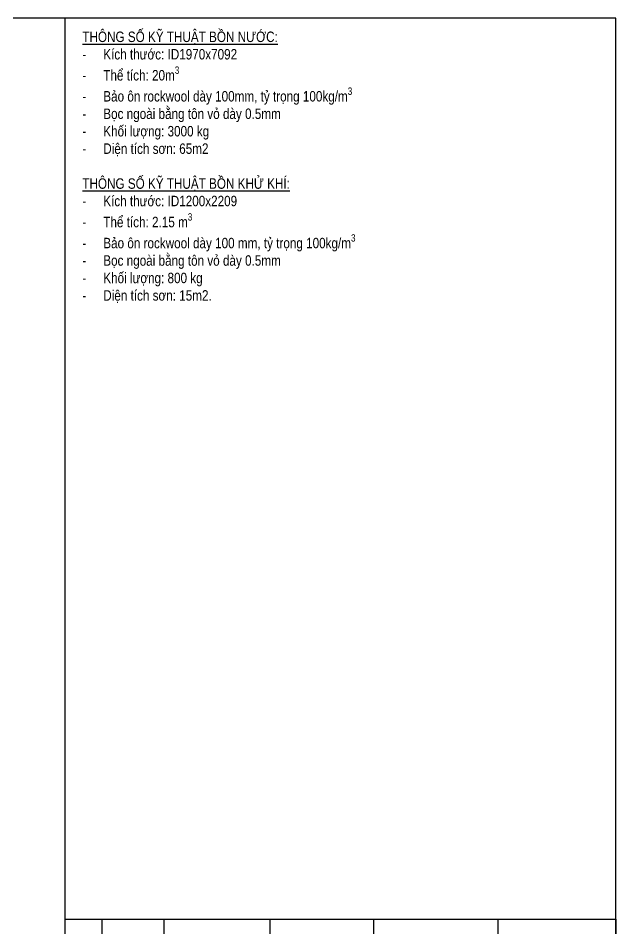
# Model space of a CAD drawing. Header units: millimetres. Extents: x -46397 to 283259, y -8690 to 23983.
# Drawn here: x -31758 to -27191, y 387 to 7344 of the extents above; entities that cross this region are included whole.
import ezdxf

# ---------------------------------------------------------------- set-up
doc = ezdxf.new("R2010")
doc.units = ezdxf.units.MM
doc.layers.add('Dtext', color=255, linetype='Continuous', lineweight=20)
doc.styles.add('Chu va so', font='arial.ttf')
doc.styles.add('GHI CHÚ 2', font='arial.ttf', dxfattribs={"width": 0.8, "height": 1})
doc.styles.add('TCVN', font='arial.ttf')

# ---------------------------------------------------------------- blocks, each defined once
blk = doc.blocks.new('*U1811')
at = {"lineweight": 25}
for p, q in [((14669.4, 4864.1, 0), (14669.4, 3319.9, 0.1)), ((15189.7, 4864.1, 0), (15189.7, 3319.9, 0.2)), ((16081.2, 4864.1, 0), (16081.2, 3319.9, 0.2)), ((16955.2, 4864.1, 0), (16955.2, 3319.9, 0.2)), ((17999.8, 4864.1, 0), (17999.8, 3319.9, 0.2))]:
    blk.add_line(p, q, dxfattribs=at)
for points in [[(0, 0), (18993, 0), (18993, 12441.4), (0, 12441.4)], [(0, 0), (14360.6, 0), (14360.6, 12441.4), (0, 12441.4)], [(14360.6, 4864.1), (18993, 4864.1), (18993, 0), (14360.6, 0)], [(14360.6, 4864.1), (18993, 4864.1), (18993, 4555.2), (14360.6, 4555.2)]]:
    blk.add_lwpolyline(points, close=True, dxfattribs=at)
at = {"layer": 'Dtext', "ltscale": 0.1}
for tag, p, height, style in [('REV_3', (14482.9, 4673), 82.7, 'TCVN'), ('FOR_APPROVAL3', (15310.2, 4667.2, -0.7), 99.3, 'TCVN'), ('REV_2', (14482.9, 4364.2), 82.7, 'TCVN'), ('FOR_APPROVAL2', (15310.2, 4358.4, -0.7), 99.3, 'TCVN'), ('REV_1', (14482.9, 4055.4), 82.7, 'TCVN'), ('FOR_APPROVAL1', (15310.2, 4049.5, -0.7), 99.3, 'TCVN'), ('REV_0', (14482.9, 3746.5), 82.7, 'TCVN'), ('NGUOI_VE', (16191.6, 3742.1, -0.7), 99.3, 'TCVN'), ('NGUOI_KIEM_2', (17068.8, 3742.1, -0.8), 99.3, 'TCVN'), ('NGUOI_DUYET', (18128.4, 3742.1, -0.8), 99.3, 'TCVN'), ('1.1_A4', (18181.6, 188.4, -0.8), 99.3, 'Chu va so'), ('A4_A4', (18511.9, 188.4, -0.8), 99.3, 'Chu va so'), ('REV.', (18783.9, 188.4, -0.8), 99.3, 'Chu va so')]:
    blk.add_attdef(tag, p, '', height=height, dxfattribs=dict(at, style=style))
for tag, p, height, style, width in [('NGAY_REV03', (14692.6, 4667.2, -0.7), 86, 'TCVN', 0.95), ('NGAY_REV02', (14692.6, 4358.4, -0.7), 86, 'TCVN', 0.95), ('NGAY_REV01', (14692.6, 4049.5, -0.7), 86, 'TCVN', 0.95), ('NGAY_REV0', (14692.6, 3740.7, -0.8), 86, 'TCVN', 0.95), ('DWD.NO', (14684.9, 80.5, -0.8), 132.4, 'Chu va so', 0.85)]:
    blk.add_attdef(tag, p, '', height=height, dxfattribs=dict(at, style=style, width=width))
at = {"layer": 'Dtext', "lineweight": 25, "ltscale": 0.1, "style": 'Chu va so'}
for tag, p, height in [('PROJECT_CODE', (15641.5, 1555.2), 198.5), ('TITLE1', (14781.7, 1186, -0.8), 132.4), ('TITLE2', (14781.7, 874.8, -0.8), 132.4), ('TITLE3', (14781.7, 565.9, -0.8), 132.4)]:
    blk.add_attdef(tag, p, '', height=height, dxfattribs=at)

msp = doc.modelspace()

# ---------------------------------------------------------------- texts
at = {"insert": (-31267.99, 7242.33, 0.82), "char_height": 80, "attachment_point": 1, "style": 'GHI CHÚ 2'}
msp.add_mtext_dynamic_manual_height_columns('\\A1;\\pxi-0.5487,l0.5487;{\\LTHÔNG SỐ KỸ THUẬT \\C1;BỒN NƯỚC\\C256;:}\\P\\pi-2,l2,t2;-^IKích thước: ID1970x7092\\P-^IThể tích: 20m{\\H0.7x;\\S3^ ;}\\P-^IBảo ôn rockwool dày 100mm, tỷ trọng 100kg/m{\\H0.7x;\\S3^ ;}\\P-^IBọc ngoài bằng tôn vỏ dày 0.5mm\\P-^IKhối lượng: {\\C1;3000 }kg\\P-^IDiện tích sơn: 65m2\\P\\pi-0.5487,l0.5487,tz;{\\L\\PTHÔNG SỐ KỸ THUẬT \\C1;BỒN KHỬ KHÍ\\C256;:}\\P\\pi-2,l2,t2;-^IKích thước: ID1200x2209\\P-^IThể tích: 2.15 m{\\H0.7x;\\S3^ ;\\H1.42857x;\\P-^IBảo ôn rockwool dày 100 mm, tỷ trọng 100kg/m\\H0.7x;\\S3^ ;\\H1.42857x;\\P-^IBọc ngoài bằng tôn vỏ dày 0.5mm\\P-^IKhối lượng: \\C1;800 \\C256;kg\\P-^IDiện tích sơn: 15m2.}', width=3961.1986, gutter_width=16.33, heights=[2600.94], dxfattribs=at)

# ---------------------------------------------------------------- next in the draw order: block references
at = {"xscale": 0.9084576280678549, "yscale": 0.9084576280678549, "zscale": 0.9084576280678549}
msp.add_blockref('*U1811', (-44445.23, -3958.11), dxfattribs=at)

doc.saveas('drawing.dxf')
